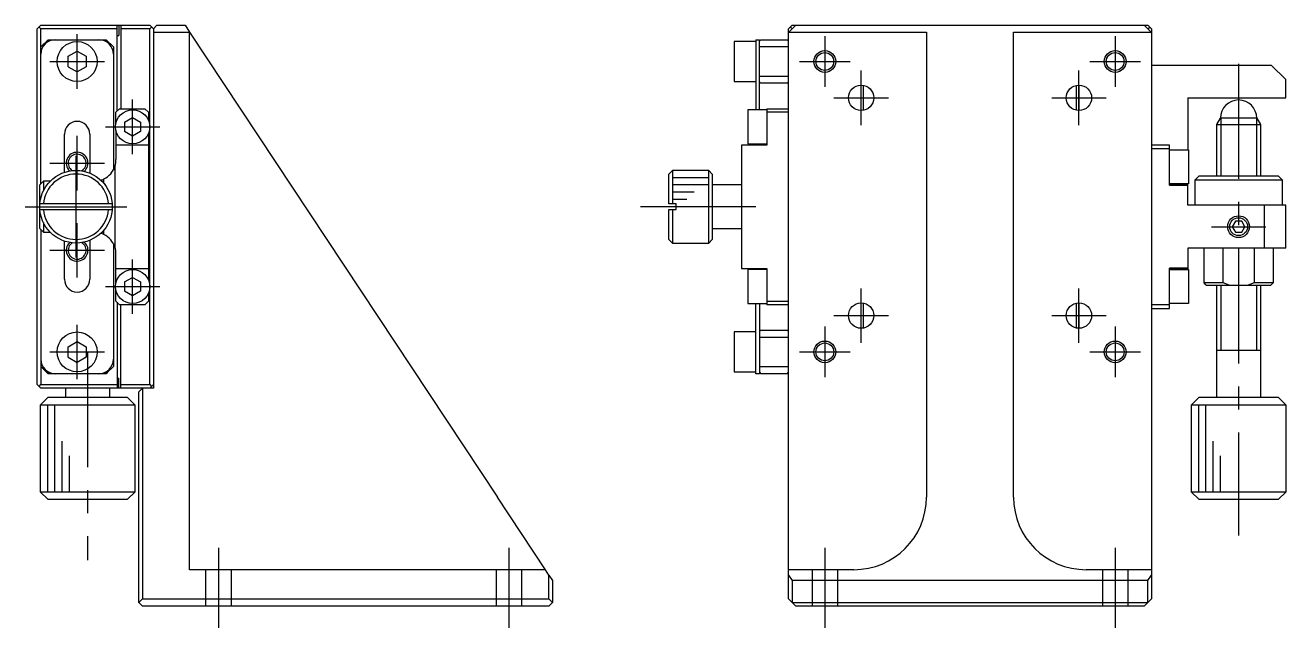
# Model space of a CAD drawing. Extents: x 0 to 360, y -8 to 257.
# Drawn here: x 186.3 to 360, y 90.4 to 173.4 of the extents above; entities that cross this region are included whole.
import ezdxf

# ---------------------------------------------------------------- set-up
doc = ezdxf.new("R2010")
doc.units = 0
doc.header["$LTSCALE"] = 0.5
doc.linetypes.add('CENTER', pattern=[50.8, 31.75, -6.35, 6.35, -6.35])
doc.linetypes.add('DASHED', pattern=[19.05, 12.7, -6.35])
for name, color, linetype in [('MSM_CENTER', 1, 'CENTER'), ('MSM_CONTINUOUS', 7, 'CONTINUOUS'), ('MSM_DASHED', 4, 'DASHED'), ('MSM_NARROW', 5, 'CONTINUOUS')]:
    doc.layers.add(name, color=color, linetype=linetype)

msp = doc.modelspace()

# ---------------------------------------------------------------- linework, layer by layer
at = {"layer": 'MSM_CENTER'}
for p, q in [((193.5, 164.655071), (193.5, 172.155071)), ((296.5, 171.905071), (296.5, 164.905071)), ((336.5, 171.905071), (336.5, 164.905071)), ((189.75, 168.405071), (197.25, 168.405071)), ((293, 168.405071), (300, 168.405071)), ((301.5, 159.655071), (301.5, 167.155071)), ((331.5, 159.655071), (331.5, 167.155071)), ((333, 168.405071), (340, 168.405071)), ((353.5, 168.105071), (353.5, 103.105071)), ((297.75, 163.405071), (305.25, 163.405071)), ((327.75, 163.405071), (335.25, 163.405071)), ((201.15, 155.655071), (201.15, 163.155071)), ((193.5, 150.655071), (193.5, 158.155071)), ((197.4, 159.405071), (204.9, 159.405071)), ((193.35, 141.405071), (193.35, 155.405071)), ((189.75, 154.405071), (197.25, 154.405071)), ((186.35, 148.405071), (200.35, 148.405071)), ((287, 148.405071), (270, 148.405071)), ((193.5, 138.655071), (193.5, 146.155071)), ((349.75, 145.655071), (357.25, 145.655071)), ((189.75, 142.405071), (197.25, 142.405071)), ((201.15, 133.655071), (201.15, 141.155071)), ((197.4, 137.405071), (204.9, 137.405071)), ((301.5, 129.655071), (301.5, 137.155071)), ((331.5, 129.655071), (331.5, 137.155071)), ((193.5, 124.655071), (193.5, 132.155071)), ((297.75, 133.405071), (305.25, 133.405071)), ((327.75, 133.405071), (335.25, 133.405071)), ((296.5, 131.905071), (296.5, 124.905071)), ((336.5, 131.905071), (336.5, 124.905071)), ((189.75, 128.405071), (197.25, 128.405071)), ((194.95, 128.405071), (194.95, 99.705064)), ((293, 128.405071), (300, 128.405071)), ((333, 128.405071), (340, 128.405071)), ((213, 90.405071), (213, 101.405071)), ((253, 90.405071), (253, 101.405071)), ((296.5, 101.405071), (296.5, 90.405071)), ((336.5, 101.405071), (336.5, 90.405071))]:
    msp.add_line(p, q, dxfattribs=at)
at = {"layer": 'MSM_CONTINUOUS'}
for p, q in [((188, 172.905071), (188.5, 173.405071)), ((188, 123.905071), (188, 172.905071)), ((188.5, 172.905071), (188.25, 173.155071)), ((188.5, 173.405071), (203.5, 173.405071)), ((188.5, 151.555071), (188.5, 172.905071)), ((199, 172.905071), (188.5, 172.905071)), ((199, 161.555071), (199, 173.405071)), ((199, 172.005071), (199.25, 172.005071)), ((199.25, 173.405071), (199.25, 172.005071)), ((199.5, 173.405071), (199.5, 161.905071)), ((203.5, 172.905071), (199.5, 172.905071)), ((203.5, 173.405071), (204, 172.905071)), ((203.75, 173.155071), (203.5, 172.905071)), ((203.5, 123.905071), (203.5, 172.905071)), ((204.5, 173.405071), (204, 172.905071)), ((204, 172.905071), (204, 123.405071)), ((209, 172.405071), (204, 172.405071)), ((204.5, 173.405071), (208.365755, 173.405071)), ((208.365755, 173.405071), (209, 172.44683)), ((209, 98.405071), (209, 172.44683)), ((209, 172.44683), (251.388316, 108.405071)), ((292, 173.405071), (291.5, 172.905071)), ((291.5, 94.405071), (291.5, 172.905071)), ((291.54176, 172.44683), (291.5, 172.405071)), ((292.5, 173.405071), (291.54176, 172.44683)), ((291.54176, 172.44683), (310.5, 172.44683)), ((291.75, 173.155071), (292, 172.905071)), ((292, 173.405071), (341, 173.405071)), ((310.5, 172.44683), (310.5, 108.405071)), ((322.5, 172.44683), (341.45824, 172.44683)), ((322.5, 108.405071), (322.5, 172.44683)), ((341.45824, 172.44683), (340.5, 173.405071)), ((341.5, 172.905071), (341, 173.405071)), ((341, 172.905071), (341.25, 173.155071)), ((341.5, 172.405071), (341.45824, 172.44683)), ((341.5, 172.905071), (341.5, 94.405071)), ((189.5, 171.405071), (188.5, 170.405071)), ((189.62822, 171.205071), (189.3, 171.205071)), ((189.5, 171.405071), (197.5, 171.405071)), ((197.7, 171.205071), (197.37178, 171.205071)), ((197.5, 171.405071), (198.5, 170.405071)), ((198.5, 170.405071), (198.5, 153.499224)), ((284, 171.155071), (284, 165.655071)), ((287, 171.155071), (284, 171.155071)), ((287, 171.405071), (287, 161.755071)), ((287, 171.405071), (287.5, 171.405071)), ((287.7, 171.405071), (287.5, 171.205071)), ((287.5, 161.755071), (287.5, 171.405071)), ((291.5, 170.405071), (287.5, 170.405071)), ((287.7, 171.405071), (291.3, 171.405071)), ((291.5, 171.205071), (291.3, 171.405071)), ((192.25, 169.126758), (193.5, 169.848446)), ((192.25, 167.683383), (192.25, 169.126758)), ((193.5, 169.848446), (194.75, 169.126758)), ((194.75, 169.126758), (194.75, 167.683383)), ((192.25, 167.683383), (193.5, 166.961695)), ((194.75, 167.683383), (193.5, 166.961695)), ((341.5, 167.905071), (358, 167.905071)), ((358, 167.905071), (360, 165.905071)), ((284, 165.655071), (287, 165.655071)), ((287.5, 166.405071), (291.5, 166.405071)), ((287.5, 165.605071), (287.7, 165.405071)), ((291.3, 165.405071), (287.7, 165.405071)), ((291.3, 165.405071), (291.5, 165.605071)), ((301.5, 161.655071), (301.5, 165.155071)), ((301.85, 161.690428), (301.85, 165.119713)), ((331.15, 161.690428), (331.15, 165.119713)), ((331.5, 165.155071), (331.5, 161.655071)), ((360, 163.405071), (360, 165.905071)), ((346.5, 163.405071), (360, 163.405071)), ((346.5, 163.405071), (346.5, 156.255071)), ((198.85, 161.405071), (199.35, 161.905071)), ((199.35, 161.905071), (202.85, 161.905071)), ((202.85, 161.905071), (203.35, 161.405071)), ((285.9, 161.755071), (285.9, 157.055071)), ((288.5, 161.755071), (285.9, 161.755071)), ((288.5, 161.905071), (288.5, 156.905071)), ((288.5, 161.905071), (291.5, 161.905071)), ((198.85, 159.887253), (198.85, 161.405071)), ((200.05, 160.040156), (201.15, 160.675241)), ((200.05, 160.040156), (200.05, 158.769985)), ((201.15, 160.675241), (202.25, 160.040156)), ((202.25, 160.040156), (202.25, 158.769985)), ((203.35, 161.405071), (203.35, 160.231206)), ((291.5, 161.405071), (288.5, 161.405071)), ((350.5, 159.739045), (351, 160.605071)), ((356, 160.605071), (351.000103, 160.605071)), ((356, 160.605071), (356.5, 159.739045)), ((191.75, 153.142158), (191.75, 158.405071)), ((195.25, 158.405071), (195.25, 153.030003)), ((198.85, 158.922888), (198.85, 154.905071)), ((201.15, 158.1349), (200.05, 158.769985)), ((202.25, 158.769985), (201.15, 158.1349)), ((203.35, 158.578935), (203.35, 138.231206)), ((350.5, 152.60509), (350.5, 159.739045)), ((350.500123, 159.739045), (356.5, 159.739045)), ((356.5, 159.739045), (356.5, 152.60509)), ((203.35, 156.905071), (198.85, 156.905071)), ((285, 156.905071), (285, 139.905071)), ((288.5, 156.905071), (285, 156.905071)), ((285.9, 157.055071), (288.5, 157.055071)), ((287, 157.055071), (287, 156.905071)), ((287.5, 156.905071), (287.5, 157.055071)), ((344, 156.905071), (341.5, 156.905071)), ((341.5, 156.405071), (344, 156.405071)), ((344, 151.357543), (344, 156.905071)), ((344, 156.255071), (346.6, 156.255071)), ((346.6, 156.255071), (346.6, 151.555071)), ((198.7, 153.968321), (198.7, 142.84182)), ((275.5, 153.405071), (275, 152.905071)), ((275, 148.805071), (275, 152.905071)), ((275.5, 153.405071), (275.5, 148.805071)), ((280.5, 153.405071), (275.5, 153.405071)), ((280.5, 143.405071), (280.5, 153.405071)), ((281, 152.905071), (280.5, 153.405071)), ((281, 152.905071), (281, 143.905071)), ((188.35, 151.405071), (188.85, 151.905071)), ((188.35, 145.405071), (188.35, 151.405071)), ((188.85, 151.905071), (188.85, 150.58452)), ((189.779286, 151.905071), (188.85, 151.905071)), ((197.2, 151.59529), (197.2, 152.225985)), ((285, 151.405071), (281, 151.405071)), ((346.6, 151.555071), (344, 151.555071)), ((346.5, 151.386915), (344, 151.386915)), ((344, 151.357543), (346.5, 151.357543)), ((346.5, 148.605071), (346.5, 151.555071)), ((347.5, 152.105071), (348, 152.605071)), ((347.5, 152.105071), (359.5, 152.105071)), ((347.5, 148.605071), (347.5, 152.105071)), ((359, 152.605071), (348, 152.605071)), ((359, 152.605071), (359.5, 152.105071)), ((359.5, 152.105071), (359.5, 148.605071)), ((198.333974, 148.805071), (188.366026, 148.805071)), ((188.366026, 148.005071), (198.333974, 148.005071)), ((276, 148.805071), (275, 148.805071)), ((275, 143.905071), (275, 148.005071)), ((275, 148.005071), (276, 148.005071)), ((275.5, 148.005071), (275.5, 143.405071)), ((276, 148.005071), (276, 148.805071)), ((360, 148.605071), (346.5, 148.605071)), ((357, 148.605071), (357, 142.705071)), ((360, 142.705071), (360, 148.605071)), ((188.85, 146.225621), (188.85, 144.905071)), ((353.066987, 146.405071), (352.633975, 145.655071)), ((353.933013, 146.405071), (353.066987, 146.405071)), ((354.366025, 145.655071), (353.933013, 146.405071)), ((188.85, 144.905071), (188.35, 145.405071)), ((188.5, 145.255071), (188.5, 123.905071)), ((188.85, 144.905071), (189.779286, 144.905071)), ((197.2, 144.584156), (197.2, 145.214851)), ((281, 145.405071), (285, 145.405071)), ((352.633975, 145.655071), (353.066987, 144.905071)), ((353.066987, 144.905071), (353.933013, 144.905071)), ((353.933013, 144.905071), (354.366025, 145.655071)), ((191.75, 138.405071), (191.75, 143.667983)), ((195.25, 143.780138), (195.25, 138.405071)), ((198.5, 143.31096), (198.5, 126.405071)), ((275, 143.905071), (275.5, 143.405071)), ((275.5, 143.405071), (280.5, 143.405071)), ((280.5, 143.405071), (281, 143.905071)), ((360, 142.705071), (346.5, 142.705071)), ((346.5, 142.705071), (346.5, 139.755071)), ((348.75, 137.905071), (348.75, 142.705071)), ((351.37868, 137.905071), (351.37868, 142.705071)), ((355.62132, 142.705071), (355.62132, 137.905071)), ((358.25, 142.705071), (358.25, 137.905071)), ((198.85, 137.887253), (198.85, 141.905071)), ((198.85, 139.905071), (203.35, 139.905071)), ((285, 139.905071), (288.5, 139.905071)), ((285.9, 139.755071), (285.9, 135.055071)), ((288.5, 139.755071), (285.9, 139.755071)), ((287, 139.905071), (287, 139.755071)), ((287.5, 139.755071), (287.5, 139.905071)), ((288.5, 139.905071), (288.5, 134.905071)), ((346.5, 139.952598), (344, 139.952598)), ((344, 134.405071), (344, 139.952598)), ((344, 139.923226), (346.5, 139.923226)), ((344, 139.755071), (346.6, 139.755071)), ((346.6, 139.755071), (346.6, 135.055071)), ((200.05, 138.040156), (201.15, 138.675241)), ((200.05, 138.040156), (200.05, 136.769985)), ((201.15, 138.675241), (202.25, 138.040156)), ((202.25, 138.040156), (202.25, 136.769985)), ((351.37868, 137.905071), (348.75, 137.905071)), ((349.05, 137.605071), (348.75, 137.905071)), ((349.05, 137.605071), (357.95, 137.605071)), ((350.5, 122.105071), (350.5, 137.605051)), ((352.180909, 137.605071), (351.37868, 137.905071)), ((355.62132, 137.905071), (354.819091, 137.605071)), ((358.25, 137.905071), (355.62132, 137.905071)), ((356.5, 137.605051), (356.5, 122.105071)), ((358.25, 137.905071), (357.95, 137.605071)), ((198.85, 135.405071), (198.85, 136.922888)), ((201.15, 136.1349), (200.05, 136.769985)), ((202.25, 136.769985), (201.15, 136.1349)), ((203.35, 136.578935), (203.35, 135.405071)), ((199.35, 134.905071), (198.85, 135.405071)), ((199, 135.255071), (199, 123.405071)), ((202.85, 134.905071), (199.35, 134.905071)), ((199.5, 123.405071), (199.5, 134.905071)), ((203.35, 135.405071), (202.85, 134.905071)), ((285.9, 135.055071), (288.5, 135.055071)), ((287, 125.405071), (287, 135.055071)), ((287.5, 135.055071), (287.5, 125.405071)), ((288.5, 135.405071), (291.5, 135.405071)), ((291.5, 134.905071), (288.5, 134.905071)), ((301.5, 131.655071), (301.5, 135.155071)), ((301.85, 131.690428), (301.85, 135.119713)), ((331.15, 131.690428), (331.15, 135.119713)), ((331.5, 135.155071), (331.5, 131.655071)), ((344, 134.905071), (341.5, 134.905071)), ((341.5, 134.405071), (344, 134.405071)), ((346.6, 135.055071), (344, 135.055071)), ((284, 131.155071), (284, 125.655071)), ((287, 131.155071), (284, 131.155071)), ((287.7, 131.405071), (287.5, 131.205071)), ((291.5, 130.405071), (287.5, 130.405071)), ((287.7, 131.405071), (291.3, 131.405071)), ((291.5, 131.205071), (291.3, 131.405071)), ((192.25, 129.126758), (193.5, 129.848446)), ((192.25, 127.683383), (192.25, 129.126758)), ((193.5, 129.848446), (194.75, 129.126758)), ((194.75, 129.126758), (194.75, 127.683383)), ((356.500005, 128.605071), (350.499995, 128.605071)), ((192.25, 127.683383), (193.5, 126.961695)), ((194.75, 127.683383), (193.5, 126.961695)), ((188.5, 126.405071), (189.3, 125.605071)), ((189.3, 125.605071), (189.62822, 125.605071)), ((189.5, 125.405071), (189.3, 125.605071)), ((197.5, 125.405071), (189.5, 125.405071)), ((197.37178, 125.605071), (197.7, 125.605071)), ((197.7, 125.605071), (197.5, 125.405071)), ((197.7, 125.605071), (198.5, 126.405071)), ((284, 125.655071), (287, 125.655071)), ((287.5, 125.405071), (287, 125.405071)), ((287.5, 126.405071), (291.5, 126.405071)), ((287.5, 125.605071), (287.7, 125.405071)), ((291.3, 125.405071), (287.7, 125.405071)), ((291.3, 125.405071), (291.5, 125.605071)), ((188.5, 123.405071), (188, 123.905071)), ((188.25, 123.655071), (188.5, 123.905071)), ((188.5, 123.905071), (199, 123.905071)), ((204, 123.405071), (188.5, 123.405071)), ((191.95, 122.105071), (191.95, 123.405071)), ((197.95, 123.405071), (197.95, 122.105071)), ((199, 124.805071), (199.25, 124.805071)), ((199.25, 123.405071), (199.25, 124.805071)), ((199.5, 123.905071), (203.5, 123.905071)), ((202, 122.905071), (202.5, 123.405071)), ((202.5, 123.405071), (202.5, 94.405071)), ((204, 123.905071), (203.5, 123.405071)), ((203.5, 123.905071), (203.75, 123.655071)), ((188.45, 121.105071), (189.45, 122.105071)), ((200.45, 122.105071), (189.45, 122.105071)), ((200.45, 122.105071), (201.45, 121.105071)), ((202, 93.905071), (202, 122.905071)), ((347, 121.105071), (348, 122.105071)), ((359, 122.105071), (348, 122.105071)), ((359, 122.105071), (360, 121.105071)), ((188.45, 121.105071), (201.45, 121.105071)), ((188.45, 109.105071), (188.45, 121.105071)), ((201.45, 121.105071), (201.45, 109.105071)), ((347, 121.105071), (360, 121.105071)), ((347, 109.105071), (347, 121.105071)), ((360, 121.105071), (360, 109.105071)), ((201.45, 109.105071), (188.45, 109.105071)), ((189.45, 108.105071), (188.45, 109.105071)), ((189.45, 108.105071), (200.45, 108.105071)), ((201.45, 109.105071), (200.45, 108.105071)), ((258.007172, 98.405071), (251.388316, 108.405071)), ((360, 109.105071), (347, 109.105071)), ((348, 108.105071), (347, 109.105071)), ((348, 108.105071), (359, 108.105071)), ((360, 109.105071), (359, 108.105071)), ((258.007172, 98.405071), (209, 98.405071)), ((258.5, 97.660488), (258.007172, 98.405071)), ((258.5, 94.405071), (258.5, 97.660488)), ((258.5, 97.660488), (259, 96.905071)), ((300.5, 98.405071), (291.5, 98.405071)), ((291.5, 97.660488), (292, 96.905071)), ((341.5, 98.405071), (332.5, 98.405071)), ((341, 96.905071), (341.5, 97.660488)), ((259, 96.905071), (259, 93.905071)), ((292, 96.905071), (292, 93.905071)), ((341, 96.905071), (292, 96.905071)), ((341, 93.905071), (341, 96.905071)), ((202.5, 94.405071), (202, 93.905071)), ((202, 93.905071), (202.5, 93.405071)), ((202.5, 94.405071), (258.5, 94.405071)), ((259, 93.905071), (258.5, 94.405071)), ((258.5, 93.405071), (259, 93.905071)), ((292.5, 93.405071), (291.5, 94.405071)), ((292, 93.905071), (341, 93.905071)), ((341.5, 94.405071), (340.5, 93.405071)), ((258.5, 93.405071), (202.5, 93.405071)), ((340.5, 93.405071), (292.5, 93.405071))]:
    msp.add_line(p, q, dxfattribs=at)
for centre, radius in [((193.5, 168.405071), 2.75), ((296.5, 168.405071), 1.2295), ((336.5, 168.405071), 1.2295), ((301.5, 163.405071), 1.75), ((331.5, 163.405071), 1.75), ((201.15, 159.405071), 2.35), ((193.35, 148.405071), 5), ((353.5, 145.655071), 1.5), ((201.15, 137.405071), 2.35), ((301.5, 133.405071), 1.75), ((331.5, 133.405071), 1.75), ((193.5, 128.405071), 2.75), ((296.5, 128.405071), 1.2295), ((336.5, 128.405071), 1.2295)]:
    msp.add_circle(centre, radius, dxfattribs=at)
for centre, radius, start, end in [((190.5, 169.405071), 2, 90, 180), ((196.5, 169.405071), 2, 0, 90), ((353.5, 160.605071), 2.5, 0, 180), ((193.5, 158.405071), 1.75, 0, 180), ((193.5, 154.405071), 1.2295, 300.434621, 236.70118663), ((195.85, 154.905071), 3, 341.805128, 0), ((193.35, 148.405071), 4.5, 5.099689, 174.900311), ((195.849996, 154.905074), 3.000005, 296.743726, 341.805086), ((195.85, 154.905071), 3, 287.903998, 296.743684), ((193.35, 148.405071), 4.5, 185.099689, 354.900311), ((195.85, 141.905071), 3, 63.256316, 72.096002), ((195.84999, 141.905062), 3.000012, 18.194965, 63.256223), ((193.5, 142.405071), 1.2295, 123.29881337, 59.565379), ((195.85, 141.905071), 3, 0, 18.194872), ((193.5, 138.405071), 1.75, 180, 0), ((190.5, 127.405071), 2, 180, 270), ((196.5, 127.405071), 2, 270, 0), ((300.5, 108.405071), 10, 270, 0), ((332.5, 108.405071), 10, 180, 270)]:
    msp.add_arc(centre, radius, start, end, dxfattribs=at)
at = {"layer": 'MSM_DASHED'}
for p, q in [((211.25, 93.405071), (211.25, 98.405071)), ((214.75, 93.405071), (214.75, 98.405071)), ((251.25, 93.405071), (251.25, 98.405071)), ((254.75, 93.405071), (254.75, 98.405071)), ((294.75, 98.405071), (294.75, 93.405071)), ((298.25, 98.405071), (298.25, 93.405071)), ((334.75, 98.405071), (334.75, 93.405071)), ((338.25, 98.405071), (338.25, 93.405071))]:
    msp.add_line(p, q, dxfattribs=at)
at = {"layer": 'MSM_NARROW'}
for p, q in [((351.041552, 160.605071), (351.041552, 152.605071)), ((355.958551, 160.605071), (355.958551, 152.605071)), ((280.5, 152.405071), (275.5, 152.405071)), ((280.5, 151.405071), (275.5, 151.405071)), ((278.5, 150.405071), (275.5, 150.405071)), ((277.5, 149.405071), (275.5, 149.405071)), ((351.041552, 137.605071), (351.041552, 128.605071)), ((355.958551, 137.605071), (355.958551, 128.605071)), ((189.45, 109.105071), (189.45, 121.105071)), ((190.45, 109.105071), (190.45, 121.105071)), ((348, 109.105071), (348, 121.105071)), ((349, 109.105071), (349, 121.105071)), ((191.45, 109.105071), (191.45, 116.105071)), ((350, 109.105071), (350, 116.105071)), ((192.45, 109.105071), (192.45, 114.105071)), ((351, 109.105071), (351, 114.105071))]:
    msp.add_line(p, q, dxfattribs=at)
for centre, radius in [((296.5, 168.405071), 1.5), ((336.5, 168.405071), 1.5), ((353.5, 145.655071), 1.2295), ((296.5, 128.405071), 1.5), ((336.5, 128.405071), 1.5)]:
    msp.add_circle(centre, radius, dxfattribs=at)
for centre, start, end in [((193.5, 154.405071), 310.370588, 225.57321), ((193.5, 142.405071), 134.42679, 48.18968638)]:
    msp.add_arc(centre, 1.5, start, end, dxfattribs=at)

doc.saveas('drawing.dxf')
